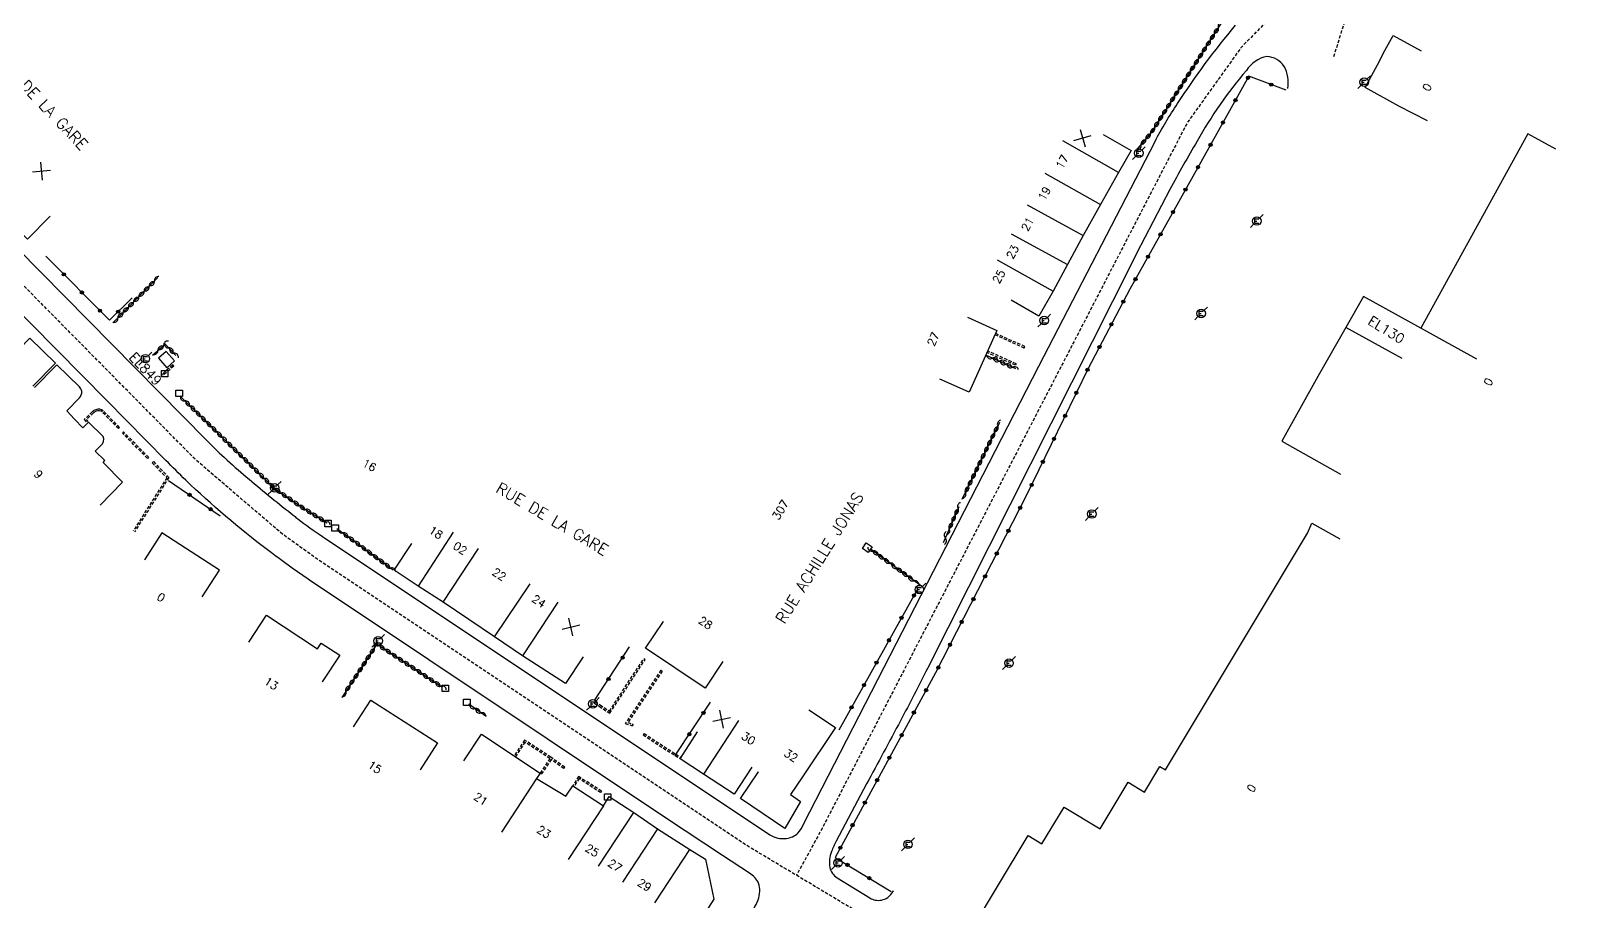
# Model space of a CAD drawing. Header units: millimetres. Extents: x 114000 to 119599, y 120000 to 124063.
# Drawn here: x 114618.5 to 114859.5, y 120424.3 to 120560.1 of the extents above; entities that cross this region are included whole.
import ezdxf
from ezdxf.enums import TextEntityAlignment as Align

# ---------------------------------------------------------------- set-up
doc = ezdxf.new("R2010")
doc.units = ezdxf.units.MM
doc.linetypes.add('DASHED', pattern=[0.75, 0.5, -0.25])
doc.layers.get('0').update_dxf_attribs({"linetype": 'CONTINUOUS'})
for name, color, linetype in [('W0001', 6, 'DASHED'), ('W0008', 7, 'CONTINUOUS'), ('W0100', 7, 'CONTINUOUS'), ('W0112', 1, 'DASHED'), ('W0310', 3, 'CONTINUOUS'), ('W0322', 7, 'CONTINUOUS'), ('W0471', 7, 'CONTINUOUS'), ('W0473', 7, 'CONTINUOUS'), ('W0984', 7, 'CONTINUOUS'), ('W0989', 7, 'CONTINUOUS'), ('W0991', 7, 'CONTINUOUS'), ('W1102', 7, 'CONTINUOUS')]:
    doc.layers.add(name, color=color, linetype=linetype)
doc.styles.get("Standard").update_dxf_attribs({"font": 'romans.shx', "width": 0.85})

# ---------------------------------------------------------------- blocks, each defined once
blk = doc.blocks.new('t322o')
at = {"color": 0, "linetype": 'Continuous'}
for radius in [0.25, 0.15]:
    blk.add_circle((0, 0), radius, dxfattribs=at)
blk = doc.blocks.new('t310o')
at = {"color": 0, "linetype": 'Continuous'}
for centre, start, end in [((-0.5, 0.38), 216.8699, 323.1304), ((0.5, -0.37), 36.8699, 143.1303)]:
    blk.add_arc(centre, 0.625, start, end, dxfattribs=at)
blk = doc.blocks.new('T471')
for p, q in [((-0.333334, 0.333334), (-0.333334, -0.333334)), ((-0.333334, 0.333334), (0.333334, 0.333334)), ((-0.333334, 0), (0, 0)), ((0.500001, 0.500001), (1.000002, 1.000002)), ((-0.500001, -0.500001), (-1.000002, -1.000002)), ((-0.333334, -0.333334), (0.333334, -0.333334))]:
    blk.add_line(p, q)
blk.add_ellipse((0, 0), major_axis=(0.471405, 0.471405), ratio=1, start_param=5.4977871438, end_param=11.780972451)
blk = doc.blocks.new('t112o')
at = {"color": 0, "linetype": 'Continuous'}
for p, q in [((-0.5, 0.5), (0.5, 0.5)), ((-0.5, -0.5), (-0.5, 0.5)), ((0.5, 0.5), (0.5, -0.5)), ((0.5, -0.5), (-0.5, -0.5))]:
    blk.add_line(p, q, dxfattribs=at)
blk = doc.blocks.new('t991o')
at = {"color": 0, "linetype": 'Continuous'}
for p, q in [((-1, 1), (1, -1)), ((-1, -1), (1, 1))]:
    blk.add_line(p, q, dxfattribs=at)

msp = doc.modelspace()

# ---------------------------------------------------------------- linework, layer by layer
at = {"layer": 'W0001'}
msp.add_line((114821.98, 120556.13), (114829.49, 120580.26), dxfattribs=at)
at = {"layer": 'W0001', "flags": 128}
for points in [[(114912.4, 120713.65), (114908.59, 120705.87), (114878.43, 120640.54), (114869.16, 120625.53), (114848.11, 120599.51), (114829.49, 120580.26), (114807.46, 120557.49), (114799.1, 120545.84), (114741.72, 120435.02), (114738.05, 120428.36), (114738.05, 120428.36)], [(114775.79, 120405.77), (114747.66, 120422.61), (114738.05, 120428.36), (114730.21, 120433.06), (114663.01, 120477.85), (114657.84, 120481.56), (114644.28, 120493.16), (114595.99, 120542.01), (114587.18, 120550.91), (114587.18, 120550.91)]]:
    msp.add_lwpolyline(points, dxfattribs=at)
at = {"layer": 'W0008', "flags": 128}
for points in [[(114596.91, 120560.52, 0.003), (114594.41, 120556.75, 0.07), (114593.32, 120553.85, 0.1482), (114593.91, 120549.83, 0.0884), (114597.07, 120545.74), (114616.44, 120526.15), (114645.88, 120496.29, 0.0224), (114652.58, 120490.16, 0.0094), (114659.6, 120484.46, 0.0017), (114660.21, 120483.98, 0.0176), (114664.02, 120481.25), (114733.91, 120434.68, 0.1804), (114736.49, 120434.12, 0.1637), (114738.29, 120434.94, 0.0741), (114739.16, 120436.36), (114775.9, 120507.8), (114794.05, 120542.88, -0.0256), (114797.57, 120548.78, -0.0311), (114806.62, 120561, -0.017)], [(114814.8, 120551.15, 0.1553), (114814.21, 120554.6, 0.2348), (114811.52, 120556.14, 0.2023), (114808.31, 120553.97, 0.0495), (114800.63, 120542.91, 0.0129), (114796.38, 120535.37), (114791.17, 120525.4), (114790.63, 120524.31), (114758.5, 120460.65, -0.0046), (114754.31, 120452.48, -0.0003), (114749.01, 120442.62), (114744.27, 120433.67, 0.034), (114743.53, 120432.07, 0.1488), (114743.27, 120429.59, 0.1918), (114744.4, 120427.95), (114749.51, 120424.82, 0.0878), (114750.34, 120424.49, 0.2014), (114752.3, 120424.9, 0.0781), (114753.21, 120425.91), (114753.21, 120425.91)], [(114737.93, 120414.36), (114739.16, 120416.53), (114730.55, 120421.85, 0.0703), (114732.06, 120424.54, 0.1785), (114732.14, 120427.13, 0.1449), (114730.71, 120428.69), (114726.52, 120431.44), (114717.77, 120437.2), (114662.01, 120474.44, -0.0155), (114655.47, 120479.14, -0.0297), (114642.68, 120490.03, -0.0059), (114639.6, 120493.1), (114630.38, 120502.46), (114594.91, 120538.28, 0.1214)]]:
    msp.add_lwpolyline(points, format="xyb", dxfattribs=at)
at = {"layer": 'W0100', "flags": 128}
for points in [[(114836.6, 120546.08), (114832.13, 120548.41), (114826.85, 120551.28), (114828.79, 120554.86), (114829.95, 120557.05), (114831.22, 120559.43), (114835.61, 120557.03), (114835.61, 120557.03)], [(114785.96, 120543.96), (114790.31, 120541.49), (114788.35, 120538.04), (114785.55, 120533.06), (114782.84, 120528.18), (114780.39, 120523.68), (114778.16, 120519.54), (114775.93, 120515.63), (114771.59, 120518.1), (114771.59, 120518.1)], [(114856.64, 120541.67), (114852.26, 120544.09), (114835.54, 120513.73), (114826.61, 120518.66), (114823.87, 120513.86), (114819.49, 120506.19), (114813.84, 120496.11), (114823.01, 120490.97), (114823.01, 120490.97)], [(114621.5, 120531.21), (114617.99, 120527.65), (114609.81, 120535.71), (114613.32, 120539.27), (114613.32, 120539.27)], [(114764.77, 120515.44), (114769.34, 120513.4), (114765.03, 120503.75), (114760.46, 120505.79), (114760.46, 120505.79)], [(114614.86, 120508.6), (114618.37, 120512.16), (114622.33, 120508.26), (114618.82, 120504.7), (114618.82, 120504.7)], [(114638.44, 120509.04), (114639.76, 120507.56), (114640.93, 120508.64), (114639.62, 120510.12), (114638.44, 120509.04), (114638.44, 120509.04)], [(114776.5, 120411.49), (114764.67, 120418.63), (114774.24, 120434.56), (114776.39, 120433.26), (114779.85, 120439.01), (114785.47, 120435.63), (114789.83, 120442.89), (114792.4, 120441.35), (114794.8, 120445.35), (114795.66, 120444.83), (114817.86, 120481.77), (114818.54, 120483.31), (114822.9, 120480.86), (114822.9, 120480.86)], [(114645.23, 120471.79), (114647.95, 120475.98), (114641.78, 120479.97), (114638.97, 120481.79), (114636.26, 120477.59), (114636.26, 120477.59)], [(114704.75, 120462.46), (114702, 120458.29), (114695.26, 120462.62), (114690.9, 120465.57), (114682.87, 120471), (114679, 120473.5), (114675.24, 120475.96), (114677.99, 120480.13), (114677.99, 120480.13)], [(114652.56, 120464.76), (114655.3, 120468.94), (114663.28, 120463.71), (114663.86, 120464.6), (114666.73, 120462.72), (114663.98, 120458.54), (114663.98, 120458.54)], [(114726.56, 120461.74), (114723.79, 120457.58), (114714.51, 120463.78), (114717.28, 120467.94), (114717.28, 120467.94)], [(114668.91, 120451.51), (114671.61, 120455.71), (114682, 120449.04), (114679.29, 120444.83), (114679.29, 120444.83)], [(114739.98, 120454.2), (114744.13, 120451.41), (114738.99, 120443.75), (114737.11, 120440.95), (114738.71, 120439.88), (114736.26, 120435.66), (114729.32, 120440.34), (114732.11, 120444.5), (114732.11, 120444.5)], [(114686.12, 120446.23), (114688.89, 120450.39), (114698.05, 120444.31), (114697.48, 120443.46), (114701.11, 120441.29), (114702.06, 120440.72), (114703.12, 120442.34), (114707.9, 120439.21), (114708.81, 120440.64), (114712.65, 120438.16), (114716.37, 120435.63), (114721.43, 120432.4), (114723.84, 120430.86), (114725.14, 120424.61), (114722.45, 120420.4), (114722.45, 120420.4)], [(114731.07, 120445.22), (114728.33, 120441.03), (114723.54, 120444.14), (114719.9, 120446.55), (114722.63, 120450.73), (114722.63, 120450.73)]]:
    msp.add_lwpolyline(points, dxfattribs=at)
msp.add_lwpolyline([(114629.32, 120486.13), (114632.82, 120489.7), (114629.79, 120492.79), (114630.08, 120493.07), (114628.55, 120494.55), (114629.4, 120495.4, 0.346), (114629.79, 120496.86), (114627.5, 120499.09), (114626.64, 120498.21), (114625.34, 120499.56), (114624.11, 120500.84), (114626.1, 120502.86, 0.2193), (114626.44, 120503.89, 0.1693), (114626.1, 120504.59), (114622.58, 120508.04), (114619.08, 120504.47), (114619.08, 120504.47)], format="xyb", dxfattribs=at)
at = {"layer": 'W0112'}
for p, q in [((114773.64, 120510.64), (114769.03, 120512.7)), ((114773.74, 120510.87), (114769.13, 120512.93)), ((114772.26, 120507.95), (114767.8, 120509.95)), ((114772.36, 120508.18), (114767.9, 120510.18)), ((114773.64, 120510.64), (114773.74, 120510.87)), ((114640.65, 120508), (114639.05, 120506.61)), ((114640.81, 120507.81), (114639.22, 120506.42)), ((114640.81, 120507.81), (114640.65, 120508)), ((114772.36, 120508.18), (114772.26, 120507.95)), ((114639.22, 120506.42), (114639.05, 120506.61)), ((114628.09, 120500.68), (114626.81, 120499.47)), ((114628.26, 120500.5), (114627.17, 120499.46)), ((114628.14, 120500.72), (114628.09, 120500.68)), ((114628.19, 120500.76), (114628.14, 120500.72)), ((114628.24, 120500.8), (114628.19, 120500.76)), ((114628.29, 120500.84), (114628.24, 120500.8)), ((114628.3, 120500.53), (114628.25, 120500.49)), ((114628.35, 120500.88), (114628.29, 120500.84)), ((114628.34, 120500.57), (114628.3, 120500.53)), ((114628.39, 120500.6), (114628.34, 120500.57)), ((114628.63, 120501.01), (114628.35, 120500.88)), ((114628.44, 120500.64), (114628.39, 120500.6)), ((114628.48, 120500.67), (114628.44, 120500.64)), ((114628.71, 120500.77), (114628.48, 120500.67)), ((114628.95, 120501.08), (114628.63, 120501.01)), ((114628.98, 120500.83), (114628.71, 120500.77)), ((114629.27, 120501.08), (114628.95, 120501.08)), ((114629.24, 120500.83), (114628.98, 120500.83)), ((114629.46, 120500.77), (114629.24, 120500.83)), ((114629.56, 120501), (114629.27, 120501.08)), ((114629.62, 120500.67), (114629.46, 120500.77)), ((114629.8, 120500.84), (114629.56, 120501)), ((114632.19, 120498.06), (114629.62, 120500.67)), ((114632.37, 120498.23), (114629.8, 120500.84)), ((114626.81, 120499.47), (114627.24, 120499.01)), ((114627.17, 120499.46), (114627.42, 120499.19)), ((114632.19, 120498.06), (114632.37, 120498.23)), ((114632.98, 120497.54), (114632.8, 120497.37)), ((114636.71, 120493.42), (114632.8, 120497.37)), ((114636.89, 120493.59), (114632.98, 120497.54)), ((114636.89, 120493.59), (114636.71, 120493.42)), ((114637.64, 120492.91), (114637.46, 120492.73)), ((114637.46, 120492.73), (114639.74, 120490.4)), ((114637.64, 120492.91), (114640.06, 120490.43)), ((114639.74, 120490.4), (114634.5, 120482.11)), ((114640.06, 120490.43), (114634.71, 120481.98)), ((114708.84, 120453.99), (114714.21, 120462.13)), ((114708.91, 120453.64), (114714.42, 120461.99)), ((114714.42, 120461.99), (114714.21, 120462.13)), ((114716.87, 120460.37), (114711.32, 120452.05)), ((114717.08, 120460.23), (114711.71, 120452.19)), ((114716.87, 120460.37), (114717.08, 120460.23)), ((114706.56, 120455.49), (114706.42, 120455.28)), ((114706.42, 120455.28), (114707.25, 120454.73)), ((114706.56, 120455.49), (114707.39, 120454.94)), ((114707.25, 120454.73), (114708.91, 120453.64)), ((114707.39, 120454.94), (114708.84, 120453.99)), ((114711.32, 120452.05), (114712.44, 120451.69)), ((114711.71, 120452.19), (114712.52, 120451.93)), ((114712.52, 120451.93), (114712.44, 120451.69)), ((114714.25, 120450.48), (114714.11, 120450.27)), ((114714.11, 120450.27), (114719.1, 120447.04)), ((114714.25, 120450.48), (114719.24, 120447.25)), ((114695.6, 120449.47), (114693.97, 120447.02)), ((114695.67, 120449.13), (114694.18, 120446.88)), ((114699.69, 120446.78), (114695.6, 120449.47)), ((114699.55, 120446.57), (114695.67, 120449.13)), ((114719.23, 120447.25), (114719.99, 120446.78)), ((114699.55, 120446.57), (114698.05, 120444.31)), ((114699.75, 120446.43), (114698.26, 120444.17)), ((114701.87, 120445.22), (114699.69, 120446.78)), ((114701.73, 120445.02), (114699.75, 120446.43)), ((114701.73, 120445.02), (114701.87, 120445.22)), ((114719.1, 120447.04), (114719.86, 120446.57)), ((114719.99, 120446.78), (114719.86, 120446.57)), ((114698.05, 120444.31), (114698.26, 120444.17)), ((114704.04, 120443.8), (114703.12, 120442.34)), ((114704.12, 120443.45), (114703.33, 120442.2)), ((114707.6, 120441.47), (114704.04, 120443.8)), ((114707.47, 120441.26), (114704.12, 120443.45)), ((114707.6, 120441.47), (114707.47, 120441.26))]:
    msp.add_line(p, q, dxfattribs=at)
at = {"layer": 'W0310'}
for p, q in [((114631.29, 120514.55), (114638.35, 120521.63)), ((114772.31, 120507.42), (114767.61, 120509.52)), ((114763.93, 120487.04), (114769.8, 120499.09)), ((114761, 120480.29), (114763.45, 120485.92)), ((114666.3, 120482.47), (114675.07, 120476.01)), ((114757.58, 120473.46), (114749.64, 120479.23)), ((114689.62, 120453.12), (114686.89, 120455.04))]:
    msp.add_line(p, q, dxfattribs=at)
at = {"layer": 'W0310', "flags": 128}
for points in [[(114791.13, 120541.45), (114793.53, 120544.35), (114804.93, 120562.17), (114812.85, 120574.05), (114816.66, 120573.58), (114816.66, 120573.58)], [(114637.49, 120509.53), (114639.49, 120511.26), (114641.15, 120509.5), (114641.15, 120509.5)], [(114641.75, 120503.2), (114656.1, 120489.16), (114657.28, 120488.21), (114660.95, 120485.71), (114664.76, 120483.36), (114664.76, 120483.36)], [(114682.8, 120457.69), (114672.55, 120464.44), (114667.05, 120456.09), (114667.05, 120456.09)]]:
    msp.add_lwpolyline(points, dxfattribs=at)
at = {"layer": 'W0322'}
for p, q in [((114744.71, 120451.07), (114756.94, 120472.97)), ((114706.5, 120455.65), (114712.01, 120463.99)), ((114719.1, 120447.04), (114724.65, 120455.36))]:
    msp.add_line(p, q, dxfattribs=at)
at = {"layer": 'W0322', "flags": 128}
for points in [[(114814.51, 120550.86), (114808.71, 120553.06), (114795.47, 120529.38), (114790.12, 120519.83), (114783.6, 120507.45), (114774, 120487.66), (114759.77, 120459.93), (114744.08, 120431.16), (114752.85, 120425.83), (114752.85, 120425.83)], [(114620.85, 120524.98), (114630.78, 120514.98), (114634.32, 120518.5), (114634.32, 120518.5)], [(114639.98, 120489.99), (114641.98, 120488.63), (114648.09, 120484.46), (114648.09, 120484.46)]]:
    msp.add_lwpolyline(points, dxfattribs=at)
at = {"layer": 'W0473', "flags": 128}
msp.add_lwpolyline([(114749.9, 120479.6), (114749.27, 120478.72), (114748.39, 120479.34), (114748.95, 120480.22), (114749.9, 120479.6), (114749.9, 120479.6)], dxfattribs=at)
at = {"layer": 'W1102'}
for p, q in [((114788.35, 120538.04), (114779.65, 120542.96)), ((114776.83, 120537.94), (114785.55, 120533.06)), ((114774.07, 120533), (114782.84, 120528.18)), ((114771.6, 120528.44), (114780.39, 120523.68)), ((114769.41, 120524.39), (114778.16, 120519.54)), ((114832.63, 120509.03), (114823.87, 120513.86)), ((114844.29, 120508.9), (114835.54, 120513.73)), ((114684.44, 120481.89), (114679, 120473.5)), ((114682.87, 120471), (114688.39, 120479.34)), ((114690.9, 120465.57), (114696.5, 120473.85)), ((114700.77, 120470.97), (114695.26, 120462.62)), ((114729.01, 120452.51), (114723.54, 120444.14)), ((114697.48, 120443.46), (114691.99, 120435.1)), ((114707.9, 120439.21), (114702.41, 120430.85)), ((114707.16, 120429.8), (114712.65, 120438.16)), ((114716.37, 120435.63), (114710.88, 120427.27)), ((114715.95, 120424.04), (114721.43, 120432.4))]:
    msp.add_line(p, q, dxfattribs=at)

# ---------------------------------------------------------------- block references
at = {"layer": 'W0112'}
for p in [(114639.38, 120506.66), (114641.66, 120503.58), (114664.92, 120483.26), (114666.02, 120482.57), (114683.21, 120457.54), (114686.58, 120455.36), (114708.57, 120440.58)]:
    msp.add_blockref('t112o', p, dxfattribs=at)
at = {"layer": 'W0310'}
for p, rotation in [((114803.32, 120559.66), 57.41770144531655), ((114803.94, 120560.64), 57.41770144531655), ((114802.08, 120557.72), 57.41770144531655), ((114802.7, 120558.69), 57.41770144531655), ((114800.21, 120554.8), 57.41770144531655), ((114800.83, 120555.77), 57.41770144531655), ((114801.46, 120556.75), 57.41770144531655), ((114798.97, 120552.85), 57.41770144531655), ((114799.59, 120553.83), 57.41770144531655), ((114797.1, 120549.93), 57.41770144531655), ((114797.72, 120550.91), 57.41770144531655), ((114798.35, 120551.88), 57.41770144531655), ((114795.86, 120547.99), 57.41770144531655), ((114796.48, 120548.96), 57.41770144531655), ((114793.99, 120545.07), 57.41770144531655), ((114794.62, 120546.04), 57.41770144531655), ((114795.24, 120547.01), 57.41770144531655), ((114792.6, 120543.23), 50.36355919603562), ((114793.34, 120544.11), 50.36355919603562), ((114791.87, 120542.34), 50.36355919603562), ((114637.81, 120521.09), 45.10250116147671), ((114635.37, 120518.64), 45.10250116147671), ((114636.18, 120519.45), 45.10250116147671), ((114637, 120520.27), 45.10250116147671), ((114632.92, 120516.18), 45.10250116147671), ((114633.74, 120517), 45.10250116147671), ((114634.55, 120517.82), 45.10250116147671), ((114632.11, 120515.36), 45.10250116147671), ((114638.36, 120510.29), 40.91525774439649), ((114639.24, 120511.04), 40.91525774439649), ((114640.05, 120510.66), 313.4602425673826), ((114640.85, 120509.82), 313.4602425673826), ((114768.66, 120509.05), 155.9443195036768), ((114769.71, 120508.58), 155.9443195036768), ((114770.77, 120508.11), 155.9443195036768), ((114771.82, 120507.64), 155.9443195036768), ((114642.57, 120502.39), 315.6408746915093), ((114643.4, 120501.58), 315.6408746915093), ((114644.22, 120500.77), 315.6408746915093), ((114645.05, 120499.97), 315.6408746915093), ((114645.88, 120499.16), 315.6408746915093), ((114646.7, 120498.35), 315.6408746915093), ((114647.53, 120497.54), 315.6408746915093), ((114768.98, 120497.42), 64.05080944504678), ((114769.49, 120498.46), 64.05080944504678), ((114648.35, 120496.74), 315.6408746915093), ((114649.18, 120495.93), 315.6408746915093), ((114650, 120495.12), 315.6408746915093), ((114767.97, 120495.35), 64.05080944504678), ((114768.48, 120496.38), 64.05080944504678), ((114650.83, 120494.31), 315.6408746915093), ((114651.66, 120493.51), 315.6408746915093), ((114652.48, 120492.7), 315.6408746915093), ((114766.46, 120492.23), 64.05080944504678), ((114766.96, 120493.27), 64.05080944504678), ((114767.47, 120494.31), 64.05080944504678), ((114653.31, 120491.89), 315.6408746915093), ((114654.13, 120491.08), 315.6408746915093), ((114654.96, 120490.28), 315.6408746915093), ((114765.45, 120490.15), 64.05080944504678), ((114765.95, 120491.19), 64.05080944504678), ((114655.79, 120489.47), 315.6408746915093), ((114656.66, 120488.71), 321.0940642471983), ((114657.57, 120488.01), 325.7096331637354), ((114658.53, 120487.36), 325.7096331637354), ((114764.44, 120488.08), 64.05080944504678), ((114764.94, 120489.11), 64.05080944504678), ((114659.48, 120486.71), 325.7096331637354), ((114660.43, 120486.06), 325.7096331637354), ((114661.4, 120485.43), 328.4306739026662), ((114763.3, 120485.59), 66.49957368118103), ((114662.39, 120484.82), 328.4306739026662), ((114663.37, 120484.22), 328.4306739026662), ((114664.35, 120483.61), 328.4306739026662), ((114761.92, 120482.41), 66.49957368118103), ((114762.38, 120483.47), 66.49957368118103), ((114762.84, 120484.53), 66.49957368118103), ((114667.23, 120481.79), 323.61306295137), ((114668.16, 120481.1), 323.61306295137), ((114669.09, 120480.42), 323.61306295137), ((114761.31, 120481.01), 81.72827095146394), ((114670.02, 120479.73), 323.61306295137), ((114670.95, 120479.05), 323.61306295137), ((114671.88, 120478.36), 323.61306295137), ((114672.81, 120477.68), 323.61306295137), ((114750.01, 120478.96), 143.8177035068728), ((114750.81, 120478.38), 143.8177035068728), ((114751.68, 120477.75), 143.8177035068728), ((114673.74, 120476.99), 323.61306295137), ((114674.67, 120476.31), 323.61306295137), ((114752.61, 120477.07), 143.8177035068728), ((114753.73, 120476.26), 143.8177035068728), ((114754.53, 120475.68), 143.8177035068728), ((114755.41, 120475.04), 143.8177035068728), ((114756.37, 120474.32), 143.8177035068728), ((114672.13, 120463.81), 236.6233049991525), ((114672.88, 120464.23), 146.623301369943), ((114673.85, 120463.59), 146.623301369943), ((114670.23, 120460.91), 236.6233049991525), ((114670.86, 120461.88), 236.6233049991525), ((114671.5, 120462.84), 236.6233049991525), ((114674.81, 120462.95), 146.623301369943), ((114675.78, 120462.32), 146.623301369943), ((114676.74, 120461.68), 146.623301369943), ((114677.7, 120461.05), 146.623301369943), ((114668.96, 120458.99), 236.6233049991525), ((114669.59, 120459.95), 236.6233049991525), ((114678.67, 120460.41), 146.623301369943), ((114679.63, 120459.78), 146.623301369943), ((114680.6, 120459.14), 146.623301369943), ((114681.56, 120458.51), 146.623301369943), ((114667.69, 120457.06), 236.6233049991525), ((114668.32, 120458.02), 236.6233049991525), ((114682.53, 120457.87), 146.623301369943), ((114687.84, 120454.37), 144.9438585894211), ((114688.78, 120453.71), 144.9438585894211)]:
    msp.add_blockref('t310o', p, dxfattribs=dict(at, rotation=rotation))
at = {"layer": 'W0322'}
for p, rotation in [((114808.57, 120552.82), 240.7991357632274), ((114812.19, 120551.74), 159.2160835085259), ((114806.62, 120549.33), 240.7991357632274), ((114804.67, 120545.84), 240.7991357632274), ((114802.72, 120542.35), 240.7991357632274), ((114800.77, 120538.86), 240.7991357632274), ((114798.81, 120535.36), 240.7991357632274), ((114796.86, 120531.87), 240.7991357632274), ((114794.91, 120528.38), 240.7609643540336), ((114792.96, 120524.89), 240.7609643540336), ((114623.66, 120522.14), 314.7961954016837), ((114626.48, 120519.31), 314.7961954016837), ((114791, 120521.4), 240.7609643540336), ((114789.1, 120517.88), 242.2207900023627), ((114629.3, 120516.47), 314.7961954016837), ((114632.13, 120516.32), 44.79580716572313), ((114787.23, 120514.34), 242.2207900023627), ((114785.37, 120510.81), 242.2207900023627), ((114783.51, 120507.26), 244.115655498745), ((114781.77, 120503.66), 244.115655498745), ((114780.02, 120500.07), 244.115655498745), ((114778.27, 120496.47), 244.115655498745), ((114776.53, 120492.87), 244.115655498745), ((114774.78, 120489.27), 244.115655498745), ((114643.29, 120487.73), 325.6869642486831), ((114646.59, 120485.48), 325.6869642486831), ((114772.99, 120485.69), 242.8379801120903), ((114771.16, 120482.13), 242.8379801120903), ((114769.34, 120478.58), 242.8379801120903), ((114767.51, 120475.02), 242.8379801120903), ((114756.42, 120472.03), 60.80755818303778), ((114765.69, 120471.46), 242.8379801120903), ((114754.46, 120468.53), 60.80755818303778), ((114763.86, 120467.9), 242.8379801120903), ((114752.51, 120465.04), 60.80755818303778), ((114762.03, 120464.34), 242.8379801120903), ((114710.91, 120462.32), 56.55926477167435), ((114750.56, 120461.55), 60.80755818303778), ((114708.71, 120458.99), 56.55926477167435), ((114760.21, 120460.78), 242.8379801120903), ((114748.61, 120458.06), 60.80755818303778), ((114758.31, 120457.26), 241.3895542864241), ((114746.66, 120454.57), 60.80755818303778), ((114723.54, 120453.69), 56.25749205740028), ((114756.4, 120453.75), 241.3895542864241), ((114721.32, 120450.37), 56.25749205740028), ((114754.48, 120450.23), 241.3895542864241), ((114752.57, 120446.72), 241.3895542864241), ((114750.65, 120443.21), 241.3895542864241), ((114748.74, 120439.7), 241.3895542864241), ((114746.82, 120436.19), 241.3895542864241), ((114744.91, 120432.68), 241.3895542864241), ((114746.02, 120429.98), 328.7564207714432), ((114749.44, 120427.91), 328.7564207714432)]:
    msp.add_blockref('t322o', p, dxfattribs=dict(at, rotation=rotation))
at = {"layer": 'W0471'}
for p in [(114826.7, 120552.13), (114791.51, 120541.04), (114809.94, 120530.46), (114801.24, 120516.04), (114776.75, 120514.93), (114636.38, 120508.98), (114656.57, 120488.82), (114784.17, 120484.74), (114757.25, 120472.94), (114672.75, 120464.96), (114771.25, 120461.48), (114706.27, 120455.11), (114755.47, 120433.19), (114744.55, 120430.29)]:
    msp.add_blockref('T471', p, dxfattribs=at)
at = {"layer": 'W0991'}
for p, rotation in [((114782.74, 120543.41), 331.3111843606231), ((114620.18, 120538.26), 49.77130749440578), ((114702.83, 120467.12), 58.35754060061161), ((114726.39, 120452.72), 56.75865341072206)]:
    msp.add_blockref('t991o', p, dxfattribs=dict(at, rotation=rotation))

# ---------------------------------------------------------------- texts
at = {"layer": 'W0984'}
for s, rotation, p in [('EL130', 328.5295, (114830.18, 120513.49)), ('EL849', 313.8001, (114636.42, 120507.38))]:
    msp.add_text(s, height=1.5, rotation=rotation, dxfattribs=at).set_placement(p, align=Align.MIDDLE)
at = {"layer": 'W0989'}
for s, rotation, p in [('RUE DE LA GARE', 313.5161, (114620.13, 120549.14)), ('RUE DE LA GARE', 329.2862, (114699.93, 120483.97)), ('RUE ACHILLE JONAS', 58.0787, (114741.66, 120477.91))]:
    msp.add_text(s, height=1.75, rotation=rotation, dxfattribs=at).set_placement(p, align=Align.MIDDLE)
at = {"layer": 'W0991'}
for s, rotation, p in [('0', 61.7864, (114836.53, 120551.33)), ('17', 60.6798, (114779.54, 120539.71)), ('19', 60.8842, (114776.77, 120534.75)), ('21', 61.4922, (114774.14, 120529.98)), ('23', 61.6778, (114771.8, 120525.64)), ('25', 60.3321, (114769.66, 120521.79)), ('27', 65.9436, (114759.42, 120512.04)), ('0', 61.4587, (114846.12, 120505.36)), ('16', 331.8671, (114671.37, 120492.34)), ('9', 314.4698, (114619.69, 120490.94)), ('307', 59.3722, (114735.56, 120485.4)), ('18', 326.8613, (114681.76, 120481.85)), ('02', 327.1378, (114685.55, 120479.39)), ('22', 325.9278, (114691.65, 120475.33)), ('0', 327.1271, (114638.84, 120471.75)), ('24', 325.8847, (114697.84, 120471.13)), ('28', 326.2575, (114723.87, 120467.75)), ('13', 326.7391, (114656.06, 120458.28)), ('30', 327.0776, (114730.56, 120449.72)), ('32', 327.0776, (114737.21, 120447.05)), ('15', 327.2757, (114672.21, 120445.23)), ('0', 56.5655, (114809.11, 120441.95)), ('21', 326.412, (114688.77, 120440.27)), ('23', 326.7591, (114698.62, 120435.13)), ('25', 327.1217, (114706.17, 120432.23)), ('27', 325.7446, (114709.72, 120429.87)), ('29', 327.4656, (114714.33, 120426.85))]:
    msp.add_text(s, height=1.25, rotation=rotation, dxfattribs=at).set_placement(p, align=Align.MIDDLE)

doc.saveas('drawing.dxf')
